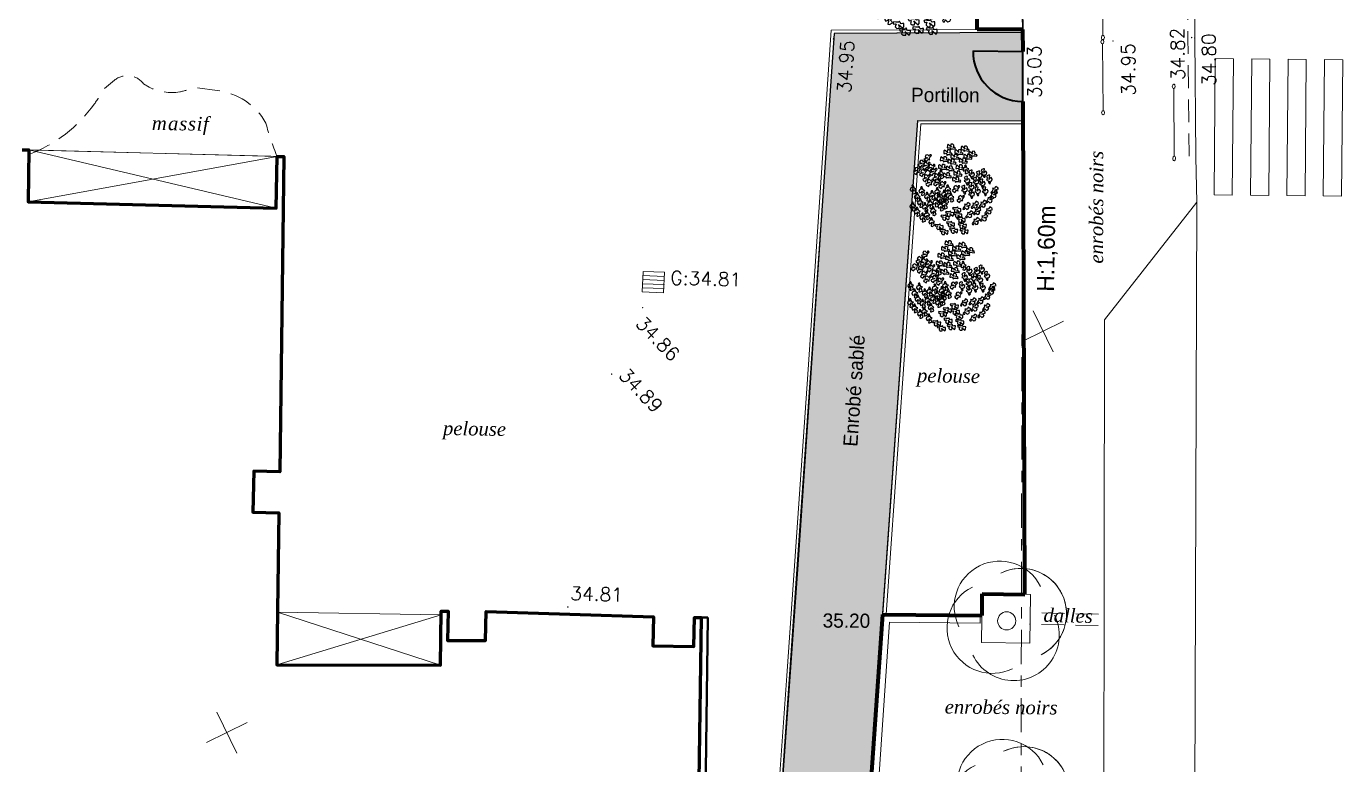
# Model space of a CAD drawing. Extents: x 996 to 1166918, y 537 to 295728.
# Drawn here: x 1137.7 to 1166.63, y 684.42 to 700.66 of the extents above; entities that cross this region are included whole.
import ezdxf

# ---------------------------------------------------------------- set-up
doc = ezdxf.new("R2010")
doc.units = 0
doc.header["$MEASUREMENT"] = 0
for name, pattern in [('CONTINU', [0]), ('DGN2', [0.75, 0.5, -0.25]), ('DGN3', [1.25, 1, -0.25]), ('DGN4', [1.5, 0.75, -0.25, 0.25, -0.25])]:
    doc.linetypes.add(name, pattern=pattern)
doc.layers.get('0').update_dxf_attribs({"linetype": 'CONTINUOUS', "lineweight": 0})
for name, color, linetype, lineweight, true_color in [('Bardages bois', 7, 'CONTINUOUS', 40, 0xa35200), ('Clôtures', 7, 'CONTINUOUS', 120, 0x04c83f), ('Enrobé sablé ou clair', 7, 'CONTINU', 5, 0x8a6700)]:
    doc.layers.add(name, color=color, linetype=linetype, lineweight=lineweight, true_color=true_color)
doc.layers.add('BATIMENT', color=7, linetype='CONTINU')
doc.layers.add('Buissons', color=7, linetype='CONTINUOUS', true_color=0x04ec8b)
doc.layers.add('Trottoirs', color=7, linetype='CONTINUOUS', true_color=0xffffff)
for name, color, linetype, lineweight in [('CF-FON-CADASTRE-DIGITALISE', 6, 'DGN4', 0), ('CF-TOPO-ALTITUDE-TN', 94, 'CONTINUOUS', 0), ('CF-TOPO-ALTITUDE-VOIRIE', 7, 'CONTINUOUS', 0), ('CF-TOPO-ASS-EP', 4, 'CONTINUOUS', 0), ('CF-TOPO-ASS-EP-ALT', 4, 'CONTINUOUS', 0), ('CF-TOPO-BATI', 7, 'CONTINUOUS', 0), ('CF-TOPO-CARROYAGE', 7, 'CONTINUOUS', 0), ('CF-TOPO-MOBILIER-FIXE', 7, 'CONTINUOUS', 0), ('CF-TOPO-NATURE-MATERIAUX-TXT', 7, 'CONTINUOUS', 0), ('CF-TOPO-VEGETATION', 94, 'CONTINUOUS', 0), ('CF-TOPO-VOIRIE', 7, 'CONTINUOUS', 0), ('DIVERS', 7, 'CONTINU', 5), ('Niveaux projet', 7, 'CONTINU', 5), ('Texte projet', 7, 'CONTINU', 5)]:
    doc.layers.add(name, color=color, linetype=linetype, lineweight=lineweight)
doc.styles.add('LEROY', font='j_leroy')
doc.styles.add('SIMPLEX', font='simplex.shx')
doc.styles.add('Style-Times New Roman IF', font='timesi.ttf')

# ---------------------------------------------------------------- blocks, each defined once
blk = doc.blocks.new('BRANCHS', base_point=(1.485, 0.588))
for p, q in [((1.515, 0.652), (1.486, 0.637)), ((1.531, 0.65), (1.515, 0.652)), ((1.526, 0.621), (1.531, 0.65)), ((1.486, 0.637), (1.492, 0.625)), ((1.497, 0.601), (1.486, 0.588)), ((1.486, 0.588), (1.5, 0.588)), ((1.492, 0.625), (1.502, 0.614)), ((1.502, 0.614), (1.497, 0.601)), ((1.5, 0.588), (1.514, 0.563)), ((1.514, 0.563), (1.521, 0.541)), ((1.52, 0.596), (1.526, 0.621)), ((1.529, 0.612), (1.52, 0.596)), ((1.521, 0.541), (1.534, 0.54)), ((1.549, 0.62), (1.529, 0.612)), ((1.529, 0.572), (1.548, 0.576)), ((1.531, 0.565), (1.529, 0.572)), ((1.541, 0.554), (1.531, 0.565)), ((1.534, 0.54), (1.541, 0.554)), ((1.548, 0.576), (1.557, 0.579)), ((1.562, 0.6), (1.549, 0.62)), ((1.557, 0.579), (1.562, 0.6))]:
    blk.add_line(p, q)
blk = doc.blocks.new('ARBRE12')
at = {"yscale": 3, "zscale": 3}
for p, xscale, rotation in [((-0.207, 1.356), 3.00000000000064, 60.00000000000705), ((-0.069, 1.578), 3.00000000000064, 60.00000000000705), ((0.225, 1.366), 3.00000000000064, 60.00000000000705), ((0.466, 1.504), 3.00000000000064, 60.00000000000705), ((0.768, 1.301), 3.00000000000064, 60.00000000000705), ((-1.098, 0.971), 3.00000000000064, 119.9999999999929), ((-0.882, 1.184), 3.00000000000064, 119.9999999999929), ((-0.345, 1.088), 3.00000000000064, 60.00000000000705), ((-0.051, 0.996), 3.00000000000064, 60.00000000000705), ((0.069, 1.181), 3.00000000000064, 60.00000000000705), ((0.397, 1.033), 3.00000000000064, 60.00000000000705), ((0.578, 1.19), 3.00000000000064, 60.00000000000705), ((-1.287, 0.685), 3.00000000000064, 119.9999999999929), ((-1.055, 0.602), 3.00000000000064, 119.9999999999929), ((-0.934, 0.879), 3.00000000000064, 119.9999999999929), ((-0.744, 0.805), 3.00000000000064, 119.9999999999929), ((-0.658, 0.648), 3.00000000000064, 119.9999999999929), ((-0.414, 0.783), 3.00000000000064, 60.00000000000705), ((-0.321, 0.652), 3, 180), ((-0.12, 0.728), 3.00000000000064, 60.00000000000705), ((0.181, 0.525), 3.00000000000064, 60.00000000000705), ((0.268, 0.774), 3.00000000000064, 60.00000000000705), ((0.645, 0.837), 3, 180), ((-0.925, 0.399), 3.00000000000064, 119.9999999999929), ((-0.804, 0.214), 3.00000000000064, 119.9999999999929), ((-0.528, 0.436), 3.00000000000064, 119.9999999999929), ((-0.511, 0.232), 3.00000000000064, 119.9999999999929), ((-0.304, 0.131), 3.00000000000064, 119.9999999999929), ((-0.232, 0.46), 3.00000000000064, 60.00000000000705), ((0.13, 0.294), 3.00000000000064, 60.00000000000705), ((-1.417, 0.051), 3, 180), ((-1.072, -0.013), 3, 180), ((-0.459, -0.05), 3, 180), ((-0.054, 0.051), 3, 180), ((0.23, -0.026), 3.00000000000064, 119.9999999999929), ((1.573, 0.076), 3.00000000000064, 299.999999999993), ((-1.253, -0.244), 3, 180), ((-1.132, -0.475), 3, 180), ((-0.856, -0.235), 3, 180), ((-0.744, -0.522), 3, 180), ((-0.666, -0.17), 3, 180), ((-0.528, -0.457), 3, 180), ((-0.373, -0.318), 3, 180), ((-0.192, -0.152), 3, 180), ((-0.131, -0.328), 3, 180), ((0.067, -0.263), 3, 180), ((0.412, -0.414), 3.00000000000064, 119.9999999999929), ((1.116, -0.469), 3.00000000000064, 299.999999999993), ((1.383, -0.293), 3.00000000000064, 299.999999999993), ((1.538, -0.099), 3.00000000000064, 299.999999999993), ((-1.425, -0.614), 3, 180), ((-1.253, -0.826), 3, 180), ((-0.942, -0.642), 3, 180), ((-0.623, -0.799), 3, 180), ((-0.33, -0.614), 3, 180), ((-0.183, -0.54), 3, 180), ((-0.069, -0.807), 3.00000000000064, 240.0000000000071), ((0.208, -0.65), 3.00000000000064, 240.0000000000071), ((0.477, -0.552), 3.00000000000064, 299.999999999993), ((0.805, -0.506), 3.00000000000064, 299.999999999993), ((0.891, -0.755), 3.00000000000064, 299.999999999993), ((1.34, -0.728), 3.00000000000064, 299.999999999993), ((-1.037, -1.048), 3, 180), ((-0.873, -0.956), 3, 180), ((-0.692, -1.224), 3, 180), ((-0.25, -0.955), 3.00000000000064, 240.0000000000071), ((-0.034, -1.214), 3.00000000000064, 240.0000000000071), ((0.251, -0.863), 3.00000000000064, 240.0000000000071), ((0.38, -1.038), 3.00000000000064, 240.0000000000071), ((0.589, -0.875), 3.00000000000064, 299.999999999993), ((0.84, -1.143), 3.00000000000064, 299.999999999993), ((1.159, -1.005), 3.00000000000064, 299.999999999993), ((-0.482, -1.316), 3.00000000000064, 240.0000000000071), ((-0.293, -1.519), 3.00000000000064, 240.0000000000071), ((0.087, -1.463), 3.00000000000064, 240.0000000000071), ((0.423, -1.269), 3.00000000000064, 240.0000000000071), ((0.492, -1.491), 3.00000000000064, 240.0000000000071)]:
    blk.add_blockref('BRANCHS', p, dxfattribs=dict(at, xscale=xscale, rotation=rotation))
at = {"xscale": 3, "yscale": 3, "zscale": 3}
for p in [(0.641, 0.59), (1.124, 0.645), (0.46, 0.35), (0.805, 0.304), (0.935, 0.553), (1.055, 0.239), (1.331, 0.396), (0.357, -0.01), (0.624, 0.1), (0.633, -0.177), (0.874, -0.066), (1.167, -0.066)]:
    blk.add_blockref('BRANCHS', p, dxfattribs=at)
blk = doc.blocks.new('cf203avaloir-rectangle')
for p, q in [((0.4, 1), (0.4, 0)), ((0.6, 1), (0.6, 0))]:
    blk.add_line(p, q)
at = {"flags": 128}
for points in [[(0, 0), (1, 0), (1, 1), (0, 1), (0, 0)], [(0.2, 1), (0.2, 0)], [(0.8, 1), (0.8, 0)]]:
    blk.add_lwpolyline(points, dxfattribs=at)
blk.add_point((0.6, 0))
blk = doc.blocks.new('cf132arceau-vehicules')
blk.add_line((0.031, 0), (0.969, 0))
for centre in [(0, 0), (1, 0)]:
    blk.add_circle(centre, 0.0314)
blk = doc.blocks.new('cf31arbre25-60')
blk.add_circle((0, 0), 0.2)
for centre, start, end in [((0, 0.35), 0, 180), ((-0.35, 0), 90, 270), ((0.35, 0), 270, 90), ((0, -0.35), 180, 0)]:
    blk.add_arc(centre, 1, start, end)
blk = doc.blocks.new('cf39entourage-arbre-carre')
at = {"color": 0}
for p, q in [((0, 0), (0, 1)), ((0, 1), (1, 1)), ((1, 1), (1, 0)), ((1, 0), (0, 0))]:
    blk.add_line(p, q, dxfattribs=at)
blk = doc.blocks.new('CROIX')
at = {"linetype": 'CONTINU'}
for p, q in [((0, 0.5), (0, -0.5)), ((-0.5, 0), (0.5, 0))]:
    blk.add_line(p, q, dxfattribs=at)

msp = doc.modelspace()

# ---------------------------------------------------------------- hatches: boundary and pattern name
at = {"layer": 'Enrobé sablé ou clair', "ltscale": 0.05}
h = msp.add_hatch(dxfattribs=at)
h.set_pattern_fill('ANSI38', color=256, scale=1.25, style=0)
h.set_pattern_definition([(45, (1234.66075, 653.56351), (-0.11048543, 0.11048543), []), (135, (1234.66075, 653.56351), (-0.3314563, 0.11048543), [0.390625, -0.234375])])
h.paths.add_polyline_path([(1157.295, 698.591), (1159.613, 698.587), (1159.596, 700.523), (1155.457, 700.508), (1154.938, 692.897), (1154.654, 688.719), (1154.486, 686.372), (1153.745, 675.998), (1153.714, 675.852), (1153.173, 673.307), (1150.92, 662.71), (1152.829, 662.706), (1154.641, 670.921), (1155.248, 673.835), (1155.711, 675.643), (1155.668, 675.642), (1156.525, 687.728)])

# ---------------------------------------------------------------- linework, layer by layer
for p, q in [((1163.809, 696.954), (1163.835, 699.954)), ((1163.835, 699.954), (1164.235, 699.95)), ((1164.209, 696.95), (1164.235, 699.95)), ((1164.609, 696.947), (1164.635, 699.947)), ((1164.635, 699.947), (1165.035, 699.943)), ((1165.009, 696.943), (1165.035, 699.943)), ((1165.409, 696.94), (1165.435, 699.94)), ((1165.435, 699.94), (1165.835, 699.936)), ((1165.809, 696.936), (1165.835, 699.936)), ((1166.209, 696.933), (1166.235, 699.933)), ((1166.235, 699.933), (1166.635, 699.929)), ((1166.609, 696.93), (1166.635, 699.929)), ((1163.809, 696.954), (1164.209, 696.95)), ((1164.609, 696.947), (1165.009, 696.943)), ((1165.409, 696.94), (1165.809, 696.936)), ((1166.209, 696.933), (1166.609, 696.93)), ((1163.428, 696.793), (1163.312, 658.914))]:
    msp.add_line(p, q)
at = {"layer": 'Bardages bois', "ltscale": 0.05}
for p, q in [((1152.532, 687.66), (1152.36, 675.863)), ((1152.682, 687.657), (1152.51, 675.861)), ((1152.532, 687.66), (1152.682, 687.657))]:
    msp.add_line(p, q, dxfattribs=at)
at = {"layer": 'BATIMENT'}
msp.add_lwpolyline([(1137.603, 697.946), (1137.753, 697.944), (1137.734, 696.804), (1143.191, 696.661), (1143.21, 697.8), (1143.36, 697.798), (1143.266, 690.864), (1142.696, 690.877), (1142.676, 689.976), (1143.245, 689.963), (1143.221, 687.813), (1143.201, 686.623), (1146.799, 686.611), (1146.818, 687.801), (1146.968, 687.798), (1146.958, 687.158), (1147.792, 687.153), (1147.803, 687.793), (1151.483, 687.677), (1151.472, 687.037), (1152.372, 687.022), (1152.382, 687.662), (1152.532, 687.66), (1152.36, 675.863)], dxfattribs=at)
at = {"layer": 'BATIMENT', "lineweight": 60}
msp.add_lwpolyline([(1137.603, 697.946), (1137.753, 697.944), (1137.734, 696.804), (1143.191, 696.661), (1143.21, 697.8), (1143.36, 697.798), (1143.266, 690.864), (1142.696, 690.877), (1142.676, 689.976), (1143.245, 689.963), (1143.221, 687.813), (1143.201, 686.623), (1146.799, 686.611), (1146.818, 687.801), (1146.968, 687.798), (1146.958, 687.158), (1147.792, 687.153), (1147.803, 687.793), (1151.483, 687.677), (1151.472, 687.037), (1152.372, 687.022), (1152.382, 687.662), (1152.532, 687.66), (1152.36, 675.863)], dxfattribs=at)
at = {"layer": 'CF-FON-CADASTRE-DIGITALISE', "lineweight": 0, "flags": 128}
msp.add_lwpolyline([(1050.968, 703.567), (1053.482, 706.703), (1054.868, 711.757), (1098.804, 711.085), (1101.999, 712.978), (1112.616, 712.853), (1112.579, 707.868), (1117.23, 707.834), (1117.273, 710.777), (1153.907, 710.161, -0.128061), (1156.194, 709.608, -0.158091), (1158.331, 707.385, 0.029168), (1158.834, 706.487, -0.115233), (1159.602, 701.898), (1159.408, 609.46), (1158.951, 609.468), (1158.813, 602.433), (1152.032, 598.153, -0.108271), (1148.523, 597.143), (1064.89, 598.051, -0.391305), (1050.624, 612.661), (1050.97, 704.056), (1050.006, 709.836, 0.020715), (1049.379, 712.281, 0.027295), (1048.249, 715.408)], format="xyb", dxfattribs=at)
at = {"layer": 'CF-TOPO-ALTITUDE-TN', "lineweight": 0, "flags": 128}
msp.add_lwpolyline([(1149.606, 687.895, 1), (1149.597, 687.89, 1), (1149.606, 687.895)], format="xyb", dxfattribs=at)
at = {"layer": 'CF-TOPO-ALTITUDE-TN', "lineweight": 0}
msp.add_point((1149.602, 687.892), dxfattribs=at)
at = {"layer": 'CF-TOPO-ALTITUDE-VOIRIE', "lineweight": 0, "flags": 128}
for points in [[(1155.445, 700.39, 1), (1155.436, 700.386, 1), (1155.445, 700.39)], [(1159.633, 700.361, 1), (1159.624, 700.357, 1), (1159.633, 700.361)], [(1161.588, 700.342, 1), (1161.579, 700.338, 1), (1161.588, 700.342)], [(1163.32, 700.418, 1), (1163.311, 700.413, 1), (1163.32, 700.418)], [(1163.388, 700.412, 1), (1163.379, 700.408, 1), (1163.388, 700.412)], [(1151.249, 694.476, 1), (1151.24, 694.472, 1), (1151.249, 694.476)], [(1150.571, 693.015, 1), (1150.562, 693.01, 1), (1150.571, 693.015)]]:
    msp.add_lwpolyline(points, format="xyb", dxfattribs=at)
at = {"layer": 'CF-TOPO-BATI', "lineweight": 0}
msp.add_line((1158.663, 687.537), (1158.664, 687.707), dxfattribs=at)
at = {"layer": 'CF-TOPO-BATI', "lineweight": 0, "flags": 128}
for points in [[(1158.664, 687.707), (1156.518, 687.728), (1155.964, 679.635), (1157.921, 679.667)], [(1158.663, 687.537), (1156.676, 687.557), (1156.147, 679.808), (1157.918, 679.837)]]:
    msp.add_lwpolyline(points, dxfattribs=at)
at = {"layer": 'CF-TOPO-VEGETATION', "linetype": 'DGN2', "lineweight": 0, "flags": 128}
msp.add_lwpolyline([(1137.751, 697.844, 0.147543), (1139.193, 698.955, 0.03026), (1139.395, 699.278), (1139.634, 699.476, -0.429115), (1140.273, 699.4), (1140.4, 699.321, 0.158117), (1141.068, 699.221, 0.074126), (1141.375, 699.321), (1141.89, 699.25, -0.241919), (1142.962, 698.534, 0.034534), (1143.21, 697.8)], format="xyb", dxfattribs=at)
at = {"layer": 'CF-TOPO-VEGETATION', "lineweight": 0}
msp.add_point((1143.21, 697.8), dxfattribs=at)
at = {"layer": 'CF-TOPO-VOIRIE', "lineweight": 0, "flags": 128}
msp.add_lwpolyline([(1143.932, 710.344), (1151.784, 710.211), (1153.907, 710.161), (1154.279, 710.125, -0.121502), (1156.194, 709.608, -0.126328), (1157.693, 708.193, -0.079131), (1158.834, 706.487, -0.099218), (1159.427, 703.991, 0.025161), (1159.602, 701.961), (1159.645, 688.165)], format="xyb", dxfattribs=at)
at = {"layer": 'CF-TOPO-VOIRIE', "linetype": 'DGN2', "lineweight": 0, "flags": 128}
for points in [[(1163.231, 702.805), (1163.234, 700.409), (1163.26, 697.786)], [(1161.268, 687.732), (1159.755, 687.766)], [(1161.262, 687.482), (1159.75, 687.516)]]:
    msp.add_lwpolyline(points, dxfattribs=at)
at = {"layer": 'CF-TOPO-VOIRIE', "lineweight": 0, "flags": 128}
for points in [[(1163.381, 702.805), (1163.384, 700.41), (1163.41, 697.788)], [(1159.542, 700.523), (1155.457, 700.508), (1154.654, 688.719), (1153.745, 675.998), (1150.919, 662.71)], [(1159.613, 698.587), (1157.295, 698.591), (1156.525, 687.728)], [(1159.612, 698.517), (1157.36, 698.521), (1156.596, 687.728)], [(1163.41, 697.788), (1163.428, 696.793), (1161.398, 694.206), (1161.38, 677.857), (1161.324, 660.879), (1163.312, 658.914)]]:
    msp.add_lwpolyline(points, dxfattribs=at)
at = {"layer": 'Clôtures', "ltscale": 0.05}
for p, q in [((1159.602, 700.593), (1158.602, 700.59)), ((1158.706, 687.707), (1158.713, 688.179)), ((1158.713, 688.179), (1159.645, 688.165)), ((1156.525, 687.728), (1158.706, 687.707))]:
    msp.add_line(p, q, dxfattribs=at)
at = {"layer": 'Clôtures', "lineweight": 35, "ltscale": 0.05}
msp.add_line((1158.508, 700.12), (1159.608, 700.11), dxfattribs=at)
at = {"layer": 'Clôtures', "ltscale": 0.05}
for points in [[(1158.602, 700.59), (1158.59, 701.589)], [(1159.608, 700.11), (1159.602, 700.593)], [(1159.645, 688.165), (1159.611, 699.01)], [(1155.668, 675.642), (1155.964, 679.635), (1156.525, 687.728)]]:
    msp.add_lwpolyline(points, dxfattribs=at)
at = {"layer": 'Clôtures', "lineweight": 35, "ltscale": 0.05}
msp.add_arc((1159.608, 700.11), 1.1, 179.5038, 269.5038, dxfattribs=at)
at = {"layer": 'DIVERS', "ltscale": 0.05}
msp.add_lwpolyline([(1132.143, 706.43), (1132.146, 707.909), (1143.506, 707.666), (1143.518, 709.584), (1143.949, 709.593), (1143.934, 710.344), (1153.286, 710.175, -0.444835), (1159.469, 703.221), (1159.607, 700.523), (1155.457, 700.508), (1154.938, 692.897), (1154.486, 686.372), (1153.745, 675.998)], format="xyb", dxfattribs=at)
for points in [[(1159.602, 700.593), (1155.392, 700.578), (1154.869, 692.902), (1154.416, 686.377), (1153.676, 676.008), (1153.643, 675.852)], [(1137.603, 697.946), (1137.753, 697.942), (1137.734, 696.804), (1143.191, 696.66), (1143.21, 697.8), (1143.36, 697.798), (1143.266, 690.864), (1142.696, 690.877), (1142.676, 689.975), (1143.245, 689.963), (1143.22, 687.78), (1143.201, 686.623), (1146.799, 686.611), (1146.818, 687.801), (1146.968, 687.798), (1146.964, 687.158), (1147.792, 687.153), (1147.803, 687.793), (1151.483, 687.677), (1151.472, 687.037), (1152.372, 687.022), (1152.382, 687.662), (1152.532, 687.66), (1152.36, 675.864)], [(1152.36, 675.863), (1152.532, 687.66), (1152.382, 687.662), (1152.372, 687.022), (1151.472, 687.037), (1151.483, 687.677), (1147.803, 687.793), (1147.792, 687.153), (1146.958, 687.158), (1146.968, 687.798), (1146.818, 687.801), (1146.817, 687.721), (1143.22, 687.78), (1143.245, 689.963), (1142.676, 689.976), (1142.696, 690.877), (1143.266, 690.864), (1143.36, 697.798), (1137.603, 697.946)]]:
    msp.add_lwpolyline(points, dxfattribs=at)
at = {"layer": 'DIVERS'}
for points in [[(1143.191, 696.661), (1137.753, 697.944), (1143.21, 697.8), (1137.734, 696.804)], [(1146.799, 686.611), (1143.22, 687.78), (1146.817, 687.721), (1143.201, 686.623)]]:
    msp.add_lwpolyline(points, dxfattribs=at)
at = {"layer": 'Trottoirs', "ltscale": 0.05}
msp.add_lwpolyline([(1159.596, 700.523), (1155.457, 700.508), (1153.745, 675.998), (1153.173, 673.307), (1151.215, 662.709), (1152.829, 662.706), (1155.712, 675.644), (1155.964, 679.635), (1156.527, 687.745), (1157.295, 698.591), (1159.595, 698.587), (1159.596, 700.523)], dxfattribs=at)

# ---------------------------------------------------------------- block references
at = {"layer": 'Buissons', "color": 112, "ltscale": 0.05}
for p, xscale, yscale, zscale in [((1157.258, 701.768), 0.75, 0.75, 0.75), ((1158.053, 697.06), 0.5625, 0.5625, 0.5625), ((1158, 694.938), 0.5625, 0.5625, 0.5625)]:
    msp.add_blockref('ARBRE12', p, dxfattribs=dict(at, xscale=xscale, yscale=yscale, zscale=zscale))
at = {"layer": 'CF-TOPO-ASS-EP', "lineweight": 0, "extrusion": (0, 0, -1), "xscale": 0.4510793852929717, "yscale": 0.4700000000011642, "zscale": 0.46044251659432, "rotation": 272.1305310443116}
msp.add_blockref('cf203avaloir-rectangle', (-1151.724, 695.254), dxfattribs=at)
at = {"layer": 'CF-TOPO-BATI', "lineweight": 0, "extrusion": (0, 0, -1), "xscale": 1.070161791120513, "yscale": 1.059999999997785, "zscale": 1.065068776458952, "rotation": 270.8502337287384}
msp.add_blockref('cf39entourage-arbre-carre', (-1159.772, 688.164), dxfattribs=at)
at = {"layer": 'CF-TOPO-CARROYAGE', "rotation": 26.18773148999673}
for p in [(1160.05, 693.955), (1142.103, 685.129)]:
    msp.add_blockref('CROIX', p, dxfattribs=at)
at = {"layer": 'CF-TOPO-MOBILIER-FIXE', "lineweight": 0, "extrusion": (0, 0, -1)}
for p, xscale, zscale, rotation in [((-1161.347, 701.992), 1.575399726550794, 1.255149284567679, 269.3612737947248), ((-1161.353, 700.323), 1.560746104209632, 1.249298244699661, 269.474356084425), ((-1162.92, 699.343), 1.585764461633965, 1.259271401102224, 269.6122279780874)]:
    msp.add_blockref('cf132arceau-vehicules', p, dxfattribs=dict(at, xscale=xscale, zscale=zscale, rotation=rotation))
at = {"layer": 'CF-TOPO-VEGETATION', "lineweight": 0}
for p, rotation in [((1159.25, 687.586), 296.1877314899967), ((1159.25, 687.586), 296.1877314899982), ((1159.309, 683.666), 296.1877314899967), ((1159.309, 683.666), 296.1877314899982)]:
    msp.add_blockref('cf31arbre25-60', p, dxfattribs=dict(at, rotation=rotation))

# ---------------------------------------------------------------- texts
at = {"layer": 'CF-TOPO-ALTITUDE-TN', "linetype": 'DGN3', "lineweight": 0, "style": 'SIMPLEX'}
msp.add_text('34.81', height=0.3, rotation=358.193, dxfattribs=at).set_placement((1149.651, 688.044))
at = {"layer": 'CF-TOPO-ALTITUDE-VOIRIE', "linetype": 'DGN3', "lineweight": 0, "style": 'SIMPLEX'}
for s, rotation, p in [('34.82', 90.568, (1163.163, 699.477)), ('34.80', 90.568, (1163.85, 699.352)), ('34.95', 86.2657, (1155.824, 699.19)), ('35.03', 90.568, (1160.016, 699.086)), ('34.95', 90.568, (1162.078, 699.137)), ('34.86', 313.9942, (1151.072, 694.104)), ('34.89', 313.8867, (1150.7, 692.967))]:
    msp.add_text(s, height=0.3, rotation=rotation, dxfattribs=at).set_placement(p)
at = {"layer": 'CF-TOPO-ASS-EP-ALT', "linetype": 'DGN3', "lineweight": 0, "style": 'SIMPLEX'}
msp.add_text('G:34.81', height=0.3, rotation=358.4951, dxfattribs=at).set_placement((1151.854, 694.982))
at = {"layer": 'CF-TOPO-NATURE-MATERIAUX-TXT', "color": 7, "linetype": 'DGN3', "lineweight": 0, "style": 'Style-Times New Roman IF'}
for s, rotation, p in [('enrobés noirs', 89.9458, (1161.369, 695.444)), ('dalles', 358.7189, (1160.055, 687.565)), ('enrobés noirs', 359.5204, (1157.886, 685.548))]:
    msp.add_text(s, height=0.3, rotation=rotation, dxfattribs=at).set_placement(p)
at = {"layer": 'CF-TOPO-NATURE-MATERIAUX-TXT', "color": 7, "linetype": 'DGN3', "lineweight": 0, "style": 'Style-Times New Roman IF', "width": 0.999837}
for p in [(1157.276, 692.838), (1146.855, 691.675)]:
    msp.add_text('pelouse', height=0.3, rotation=359.0593, dxfattribs=at).set_placement(p)
at = {"layer": 'CF-TOPO-NATURE-MATERIAUX-TXT', "color": 7, "linetype": 'DGN3', "lineweight": 0, "insert": (1141.085, 698.476), "char_height": 0.3, "attachment_point": 5, "rotation": 359.2917, "line_spacing_factor": 0.725792, "style": 'Style-Times New Roman IF'}
msp.add_mtext('\\T1.087;massif', dxfattribs=at)
at = {"layer": 'Niveaux projet', "style": 'LEROY'}
msp.add_text('35.20', height=0.3125, rotation=359.678, dxfattribs=at).set_placement((1155.202, 687.438))
at = {"layer": 'Texte projet', "style": 'LEROY'}
for s, height, rotation, p in [('Portillon', 0.3125, 359.678, (1157.145, 698.999)), ('H:1,60m', 0.375, 88.9495, (1160.287, 694.823)), ('Enrobé sablé', 0.31248, 86.072, (1155.965, 691.41))]:
    msp.add_text(s, height=height, rotation=rotation, dxfattribs=at).set_placement(p)

doc.saveas('drawing.dxf')
